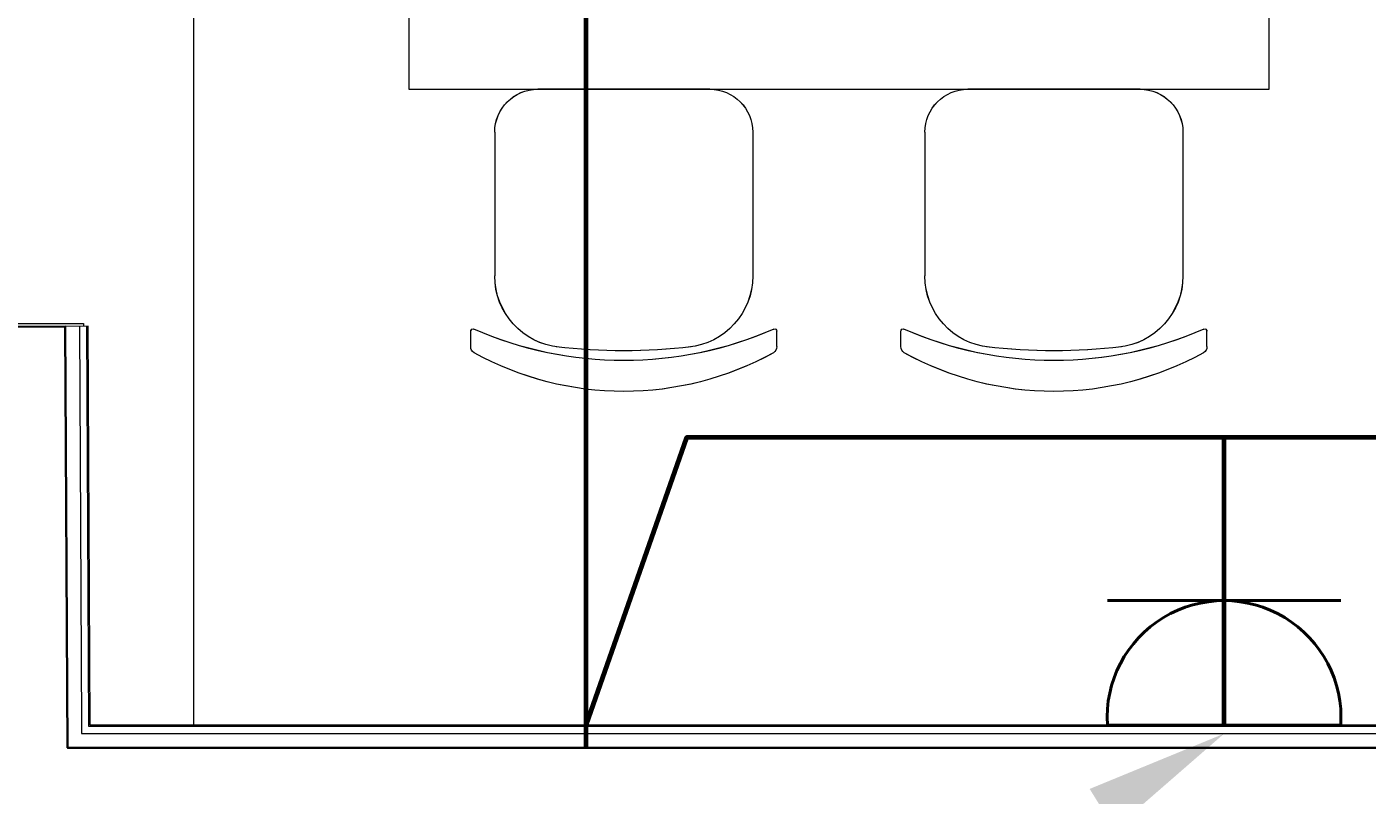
# Model space of a CAD drawing. Header units: millimetres. Extents: x -32 to 417638015, y -35 to 175284279.
# Drawn here: x 416879503 to 416881373, y 175240343 to 175241415 of the extents above; entities that cross this region are included whole.
import ezdxf
from ezdxf import colors
from ezdxf.entities.mleader import LeaderData, LeaderLine
from ezdxf.math import Vec2, Vec3

# ---------------------------------------------------------------- set-up
doc = ezdxf.new("R2010")
doc.units = ezdxf.units.MM
for name, color, linetype, lineweight in [('_ЭМ_В полу', 26, 'Кабель в трубе', 60), ('_ЭМ_гофра', 5, 'Continuous', 60), ('_ЭМ_ТХобщее_слой', 7, 'Continuous', 30), ('Перекрытие', 7, 'Continuous', 18), ('Стены несущие', 7, 'Continuous', 30), ('Стены отделка', 7, 'Continuous', 30), ('Стены штриховка', 7, 'Continuous', 9), ('ТХ', 5, 'Continuous', 0), ('ШТРИХОВКА', 252, 'Continuous', 15), ('ЭМ', 5, 'Continuous', 40)]:
    doc.layers.add(name, color=color, linetype=linetype, lineweight=lineweight)
doc.layers.add('_ЭМ_Надписи', color=7, linetype='Continuous')
doc.layers.add('ЭОМ_Лотки рабочие', color=5, linetype='Continuous')
doc.styles.add('ЭОМ', font='isocpeur.ttf', dxfattribs={"width": 0.85, "height": 250})
doc.linetypes.add('Кабель в трубе', pattern='A,8,[133,ltypeshp.shx,S=1,R=0,X=10,Y=1.3],-3,[130,ltypeshp.shx,S=1.5,R=-45,X=-1.5,Y=0],8', length=19)

# ---------------------------------------------------------------- blocks, each defined once
blk = doc.blocks.new('Стул ученич штабелир №5-7')
at = {"color": 0, "linetype": 'ByBlock', "lineweight": -2}
for p, q in [((-120.1, 0), (120.1, 0)), ((-120.1, 0), (120.1, 0)), ((-179.9, -60), (-179.9, -260.3)), ((-179.9, -60), (-179.9, -260.3)), ((180.1, -60), (180.1, -260.3)), ((180.1, -60), (180.1, -260.3)), ((-213.4, -359), (-213.4, -337.3)), ((-213.4, -359), (-213.4, -337.3)), ((213.6, -359), (213.6, -337.3)), ((213.6, -359), (213.6, -337.3))]:
    blk.add_line(p, q, dxfattribs=at)
for centre, radius, start, end in [((-119.9, -60), 60, 90, 180), ((-119.9, -60), 60, 90, 180), ((120.1, -60), 60, 0, 90), ((120.1, -60), 60, 0, 90), ((-79.9, -260.3), 100, 180, 264.2584), ((-79.9, -260.3), 100, 180, 264.2584), ((80.1, -260.3), 100, 275.7416, 0), ((80.1, -260.3), 100, 275.7416, 0), ((-210.4, -337.3), 3, 63.8978, 180), ((-210.4, -337.3), 3, 63.8978, 180), ((0.1, 142.3), 520.8, 246.3195, 293.6805), ((0.1, 142.3), 520.8, 246.3195, 293.6805), ((210.6, -337.3), 3, 0, 116.1022), ((210.6, -337.3), 3, 0, 116.1022), ((-203.4, -359), 10, 180, 238.0683), ((-203.4, -359), 10, 180, 238.0683), ((0.1, 9), 430.5, 240.9917, 299.0083), ((0.1, 9), 430.5, 240.9917, 299.0083), ((0.1, 435.5), 800.4, 263.247, 276.753), ((0.1, 435.5), 800.4, 263.247, 276.753), ((203.6, -359), 10, 301.9317, 0), ((203.6, -359), 10, 301.9317, 0)]:
    blk.add_arc(centre, radius, start, end, dxfattribs=at)
blk = doc.blocks.new('Тх 2 этаж')
at = {"layer": 'ТХ', "color": 252, "true_color": 0x939598}
blk.add_lwpolyline([(585.2, 7641.7), (1785.2, 7641.7), (1785.2, 8241.7), (585.2, 8241.7)], close=True, dxfattribs=at)
at = {"layer": 'ТХ', "color": 252, "lineweight": 0, "true_color": 0x939598, "xscale": -1}
for p in [(885.2, 7641.7), (1485.2, 7641.7)]:
    blk.add_blockref('Стул ученич штабелир №5-7', p, dxfattribs=at)
blk = doc.blocks.new('План 2 этажа')
at = {"layer": 'Перекрытие', "color": 8}
for p, q in [((-5404.235, 9080.02), (-5404.235, 11444.505)), ((-5912.801, 9640.342), (-5557.995, 9640.342)), ((-5557.995, 9640.342), (-5557.995, 9636.261))]:
    blk.add_line(p, q, dxfattribs=at)
at = {"layer": 'Стены несущие', "color": 8}
for p, q in [((-5583.46, 9636.13), (-5913.456, 9634.436)), ((-5580.442, 9048.079), (-5583.46, 9636.13)), ((423.245, 9048.079), (-5580.442, 9048.079))]:
    blk.add_line(p, q, dxfattribs=at)
at = {"layer": 'Стены отделка', "color": 8, "lineweight": 9}
for p, q in [((-5551.461, 9636.294), (-5583.46, 9636.13)), ((-5548.606, 9080.079), (-5551.461, 9636.294)), ((-5580.545, 9068.079), (-5580.755, 9068.079)), ((-5580.755, 9068.079), (-5580.755, 9048.079)), ((-5560.606, 9080.079), (-5560.545, 9068.079)), ((-5560.545, 9068.079), (-676.755, 9068.079)), ((-688.755, 9080.079), (-5548.606, 9080.079)), ((-5580.755, 9048.079), (403.015, 9048.079))]:
    blk.add_line(p, q, dxfattribs=at)
at = {"layer": 'Стены штриховка', "color": 8}
for p, q in [((-5563.46, 9636.233), (-5560.606, 9080.079)), ((-5550.596, 9078.079), (-5553.46, 9636.284)), ((-686.755, 9078.079), (-5550.596, 9078.079))]:
    blk.add_line(p, q, dxfattribs=at)
at = {"layer": 'ЭОМ_Лотки рабочие'}
blk.add_blockref('Тх 2 этаж', (-5689.424, 2325.176), dxfattribs=at)
blk = doc.blocks.new('_ЭМ_ТХ2_2ЭТАЖнов')
at = {"layer": 'ТХ', "color": 252, "true_color": 0x939598}
blk.add_lwpolyline([(709.8, 9633.2), (1909.8, 9633.2), (1909.8, 10233.2), (709.8, 10233.2)], close=True, dxfattribs=at)
at = {"layer": 'ТХ', "color": 252, "lineweight": 0, "true_color": 0x939598, "xscale": -1}
for p in [(1009.8, 9633.2), (1609.8, 9633.2)]:
    blk.add_blockref('Стул ученич штабелир №5-7', p, dxfattribs=at)
blk = doc.blocks.new('1м розетка IP20')
at = {"layer": 'ЭМ', "color": 5}
for p, q in [((-10.5, 162.7), (-10.5, -162.7)), ((163.1, 162.7), (163.1, -162.7)), ((-10.5, 0), (315.5, 0))]:
    blk.add_line(p, q, dxfattribs=at)
blk.add_arc((0, 0), 163.1, 266.3196, 93.6804, dxfattribs=at)

msp = doc.modelspace()

# ---------------------------------------------------------------- block references
at = {"layer": 'ШТРИХОВКА'}
msp.add_blockref('План 2 этажа', (416885140, 175231360.9), dxfattribs=at)

# ---------------------------------------------------------------- next in the draw order: linework, layer by layer
at = {"layer": '_ЭМ_В полу', "ltscale": 25}
msp.add_lwpolyline([(416880282.7, 175242171.9), (416880282.7, 175240408.9)], dxfattribs=at)
at = {"layer": '_ЭМ_гофра', "linetype": 'ByBlock'}
for points in [[(416880132.2, 175243104.1), (416884801.2, 175243104.1), (416884801.2, 175241196.8), (416884360.9, 175241196.8), (416884360.9, 175240842.2), (416880423.2, 175240842.2), (416880282.7, 175240440.9)], [(416881173, 175240440.9), (416881173, 175240842.2)]]:
    msp.add_lwpolyline(points, dxfattribs=at)

# ---------------------------------------------------------------- next in the draw order: block references
at = {"layer": '_ЭМ_ТХобщее_слой', "lineweight": 50}
msp.add_blockref('_ЭМ_ТХ2_2ЭТАЖнов', (416879325.9, 175231694.6), dxfattribs=at)
at = {"layer": 'ЭМ', "rotation": 90.00000000000914}
msp.add_blockref('1м розетка IP20', (416881173, 175240451.4), dxfattribs=at)

# ---------------------------------------------------------------- next in the draw order: leaders
at = {"layer": '_ЭМ_Надписи', "color": 7, "ltscale": 5}
ml = msp.add_multileader_mtext('Standard', dxfattribs=at)
ml.set_content('{\\fGOST Common|b0|i0|c204|p34;\\W0.9;\\C256;2ЩРС-1\\fISOCPEUR|b0|i0|c204|p34;\\W0.85; Гр.5 стол логопеда\\Pиз пола}', color=1, style='ЭОМ')
ml.set_leader_properties()
ml.build(insert=Vec2(0, 0))
ml.multileader.update_dxf_attribs({"text_left_attachment_type": 6, "text_right_attachment_type": 6, "dogleg_length": 0, "arrow_head_size": 200})
ctx = ml.context
ctx.base_point, ctx.char_height, ctx.arrow_head_size, ctx.landing_gap_size, ctx.plane_origin = Vec3(416880588.3, 175238157.3), 250, 200, 0, Vec3(416860896.4, 175259281)
ctx.left_attachment, ctx.right_attachment = 6, 6
notes = []
notes.append((ctx, [(1, (1, 1, 0), (416882500.8, 175238157.3), (-1, 0), 0, [(0, [(416883714.9, 175243559.8)], 0, [])])]))
ctx.mtext.insert, ctx.mtext.width, ctx.mtext.defined_height, ctx.mtext.flow_direction = Vec3(416880588.3, 175238457.3), 2273.288, 545.6, 5
ml = msp.add_multileader_mtext('Standard', dxfattribs=at)
ml.set_content('{\\fGOST Common|b0|i0|c204|p34;\\W0.9;\\C256;2ЩРС-1\\fISOCPEUR|b0|i0|c204|p34;\\W0.85; Гр.5 \\PРезерв\\P\\fGOST Common|b0|i0|c0|p34;\\W0.9;h=\\fGOST Common|b0|i0|c204|p34;1\\fGOST Common|b0|i0|c0|p34;.\\fGOST Common|b0|i0|c204|p34;8м}', color=1, style='ЭОМ')
ml.set_leader_properties()
ml.build(insert=Vec2(0, 0))
ml.multileader.update_dxf_attribs({"text_left_attachment_type": 6, "text_right_attachment_type": 6, "dogleg_length": 0, "arrow_head_size": 200})
ctx = ml.context
ctx.base_point, ctx.char_height, ctx.arrow_head_size, ctx.landing_gap_size, ctx.plane_origin = Vec3(416872276.4, 175241421.6, -64.3), 250, 200, 0, Vec3(416857356.1, 175259480.5, -64.3)
ctx.left_attachment, ctx.right_attachment = 6, 6
notes.append((ctx, [(1, (1, 1, 0), (416873882.7, 175241421.6, -64.3), (-1, 0), 0, [(0, [(416880114.6, 175243374.2, -64.3)], 0, [])])]))
ctx.mtext.insert, ctx.mtext.width, ctx.mtext.defined_height, ctx.mtext.flow_direction = Vec3(416872276.4, 175241721.6, -64.3), 2880, 545.6, 5
ml = msp.add_multileader_mtext('Standard', dxfattribs=at)
ml.set_content('{\\fGOST Common|b0|i0|c204|p34;\\W0.9;\\C256;2ЩРС-1\\fISOCPEUR|b0|i0|c204|p34;\\W0.85; Гр.5 \\W1;\\C0;Раб.место учителя, ноутбук}', color=1, style='ЭОМ')
ml.set_leader_properties()
ml.build(insert=Vec2(0, 0))
ml.multileader.update_dxf_attribs({"text_left_attachment_type": 6, "text_right_attachment_type": 6, "dogleg_length": 0, "arrow_head_size": 200})
ctx = ml.context
ctx.base_point, ctx.char_height, ctx.arrow_head_size, ctx.landing_gap_size, ctx.plane_origin = Vec3(416872276.4, 175238890.6, -64.3), 250, 200, 0, Vec3(416857872.2, 175250695.3, -64.3)
ctx.left_attachment, ctx.right_attachment = 6, 6
notes.append((ctx, [(1, (1, 1, 0), (416875013.9, 175238890.6, -64.3), (-1, 0), 0, [(0, [(416880282.7, 175242131.2, -64.3)], 0, [])])]))
ctx.mtext.insert, ctx.mtext.width, ctx.mtext.defined_height, ctx.mtext.flow_direction = Vec3(416872276.4, 175239215.6, -64.3), 2880, 545.6, 5
ml = msp.add_multileader_mtext('Standard', dxfattribs=at)
ml.set_content('{\\fGOST Common|b0|i0|c204|p34;\\W0.9;\\C256;2ЩРС-2\\fISOCPEUR|b0|i0|c204|p34;\\W0.85; Гр.5 \\PРезерв\\P\\fGOST Common|b0|i0|c0|p34;\\W0.9;h=\\fGOST Common|b0|i0|c204|p34;1\\fGOST Common|b0|i0|c0|p34;.\\fGOST Common|b0|i0|c204|p34;8м}', color=1, style='ЭОМ')
ml.set_leader_properties()
ml.build(insert=Vec2(0, 0))
ml.multileader.update_dxf_attribs({"text_left_attachment_type": 6, "text_right_attachment_type": 6, "dogleg_length": 0, "arrow_head_size": 200})
ctx = ml.context
ctx.base_point, ctx.char_height, ctx.arrow_head_size, ctx.landing_gap_size, ctx.plane_origin = Vec3(416874004.8, 175237024.3, -64.3), 250, 200, 0, Vec3(416858354.5, 175256349.6, -64.3)
ctx.left_attachment, ctx.right_attachment = 6, 6
notes.append((ctx, [(1, (1, 1, 0), (416875656.1, 175237024.3, -64.3), (-1, 0), 0, [(0, [(416881173, 175240428.9, -64.3)], 0, [])])]))
ctx.mtext.insert, ctx.mtext.width, ctx.mtext.defined_height, ctx.mtext.flow_direction = Vec3(416874004.8, 175237324.3, -64.3), 2880, 545.6, 5
for ctx, leaders in notes:
    for number, flags, end, landing, length, lines in leaders:
        leader = LeaderData()
        leader.index, (leader.has_last_leader_line, leader.has_dogleg_vector, leader.attachment_direction) = number, flags
        leader.last_leader_point, leader.dogleg_vector, leader.dogleg_length = Vec3(end), Vec3(landing), length
        for number, points, colour, breaks in lines:
            line = LeaderLine()
            line.index, line.vertices, line.color, line.breaks = number, Vec3.list(points), colors.encode_raw_color(colour), breaks
            leader.lines.append(line)
        ctx.leaders.append(leader)

doc.saveas('drawing.dxf')
